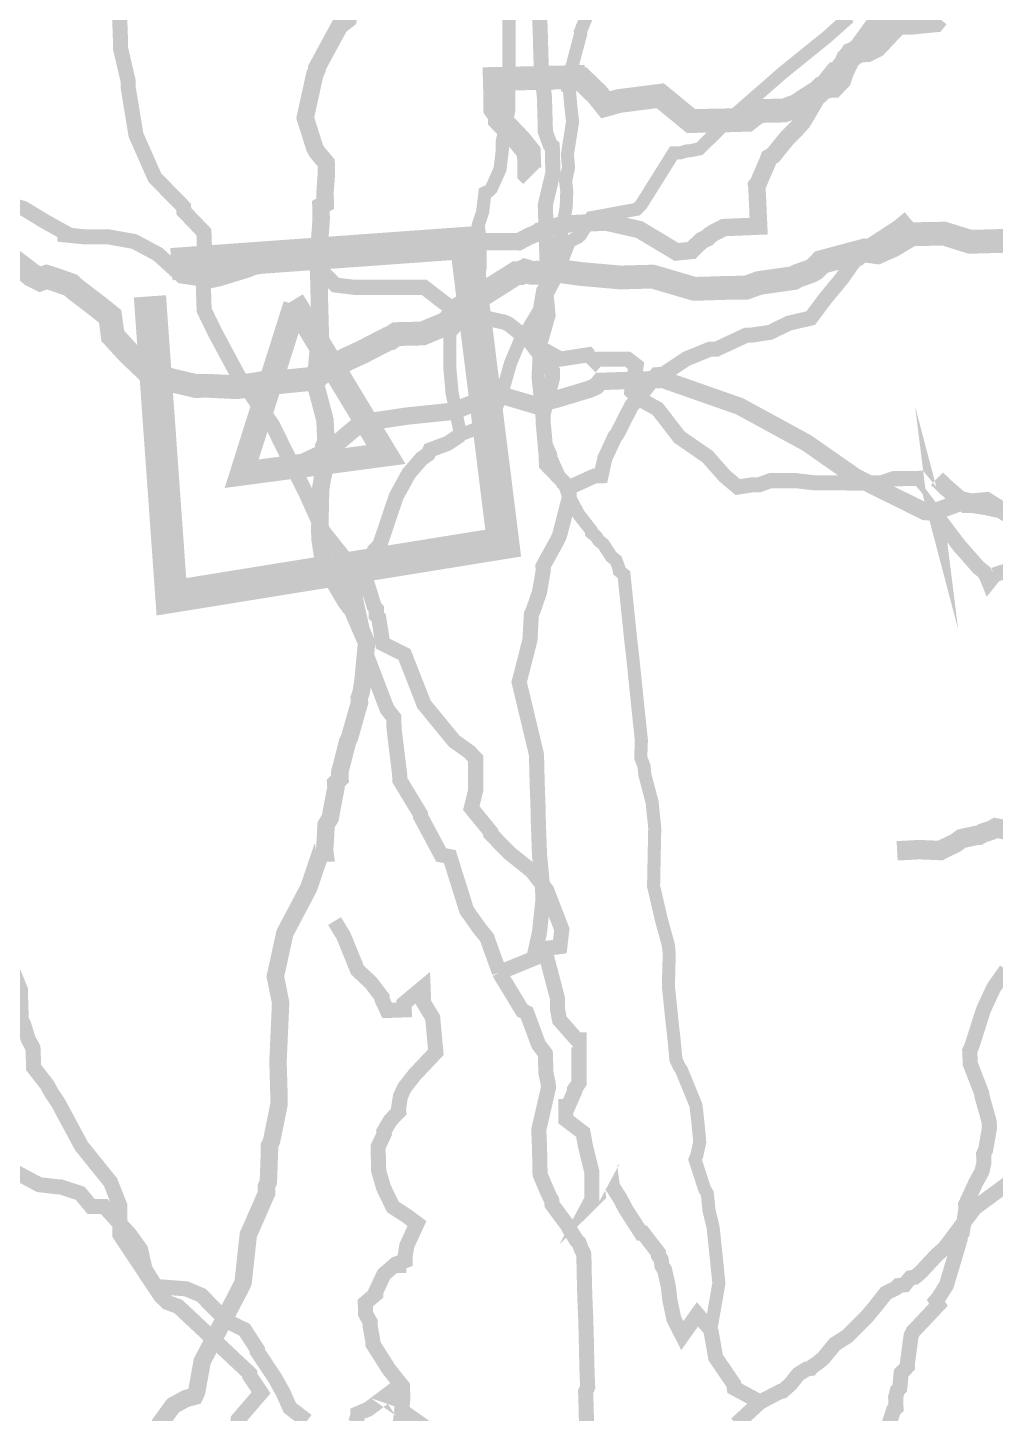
# Model space of a CAD drawing. Extents: x -2418 to 1398, y -3200 to 507.
# Drawn here: x -45.82 to -12.49, y -427.1 to -379.37 of the extents above; entities that cross this region are included whole.
import ezdxf

# ---------------------------------------------------------------- set-up
doc = ezdxf.new("R2010")
doc.units = 0

msp = doc.modelspace()

# ---------------------------------------------------------------- linework, layer by layer
at = {"color": 4}
for points, const_width in [([(-41.31, -427.52), (-40.81, -426.83), (-40.37, -426.59), (-40.07, -426.51), (-40, -426.36), (-39.81, -425.31), (-38.47, -422.74), (-38.4, -422.59), (-38.22, -420.94), (-38.15, -420.79), (-37.59, -419.51), (-37.6, -419.29), (-37.53, -419.13), (-37.49, -418.02), (-37.49, -417.87), (-37.42, -417.72), (-37.16, -416.44), (-37.16, -416.29), (-37.19, -415.25), (-37.2, -415.03), (-37.11, -413.01), (-37.11, -412.94), (-37.29, -412.05), (-36.96, -410.55), (-36.14, -409), (-36.14, -409), (-35.73, -407.79), (-35.58, -407.79), (-35.59, -407.71), (-35.54, -406.82), (-35.4, -406.59), (-35.33, -406.21), (-35.2, -405.54), (-35.21, -405.39), (-35.06, -405.24), (-35.07, -405.01), (-34.8, -403.96), (-34.73, -403.81), (-34.39, -402.61), (-34.4, -402.46), (-34.33, -402.24), (-34.27, -401.86), (-34.15, -400.59), (-34.16, -400.52), (-34.64, -399.41), (-34.71, -399.34), (-34.87, -399.12), (-35.26, -398.46), (-35.34, -398.39), (-35.34, -398.24), (-35.5, -397.87), (-35.66, -397.58), (-35.75, -396.99), (-35.76, -396.69), (-35.73, -395.27), (-35.67, -394.9), (-35.6, -394.6), (-35.61, -394.15), (-35.62, -393.78), (-35.55, -393.63), (-35.56, -393.33), (-35.58, -392.88), (-35.91, -391.63), (-35.91, -391.55), (-35.8, -390.36), (-35.73, -390.13), (-35.74, -389.91), (-35.78, -388.49), (-35.78, -388.35), (-35.82, -387.23), (-35.82, -387.08), (-35.75, -386.93), (-35.76, -386.63), (-35.71, -385.96), (-35.72, -385.51), (-35.57, -385.43), (-35.58, -385.06), (-35.53, -384.39), (-35.53, -384.31), (-35.54, -384.02), (-35.85, -383.65), (-35.93, -383.51), (-36.26, -382.47), (-35.93, -380.97), (-35.86, -380.82), (-35.86, -380.75), (-35.08, -379.31), (-34.79, -379.08), (-34.74, -378.26)], 0.6), ([(-27.18, -395.21), (-27.95, -394.41), (-27.96, -394.11), (-28.06, -393), (-28.07, -392.7), (-27.74, -391.42), (-27.74, -391.2), (-28.52, -390.18), (-28.17, -389.35), (-28.18, -389.2), (-28.05, -388.45), (-27.98, -388.38), (-27.92, -387.78), (-27.92, -387.63), (-27.95, -386.81), (-27.98, -385.77), (-27.99, -385.47), (-27.72, -384.34), (-27.73, -384.27), (-27.75, -383.45), (-27.83, -383.38), (-27.91, -383.16), (-27.99, -382.94), (-27.99, -382.79), (-28.01, -382.12), (-28.02, -381.75), (-28.12, -380.85), (-28.14, -380.41), (-28.16, -379.66), (-28.17, -379.37), (-28.19, -378.77)], 0.52), ([(-29.57, -411.91), (-29.92, -410.94), (-30, -410.71), (-30.24, -410.42), (-30.7, -409.77), (-30.7, -409.77), (-31.28, -407.92), (-31.58, -407.86), (-31.66, -407.71), (-32.29, -406.53), (-32.29, -406.46), (-33, -405.29), (-33.01, -405.07), (-33.2, -403.51), (-33.21, -403.13), (-33.44, -402.84), (-34.17, -400.93), (-34.18, -400.63), (-34.52, -399.08), (-34.54, -398.7), (-34.85, -398.04), (-34.71, -397.89), (-35.64, -396.72), (-35.64, -396.72), (-36.2, -395.47), (-37.39, -393.05), (-38.56, -391.37), (-39.35, -389.9), (-39.35, -389.9), (-39.74, -389.1), (-39.75, -388.87), (-39.78, -387.9), (-39.71, -387.83), (-39.71, -387.6), (-39.73, -387.01), (-39.75, -386.41), (-40.44, -385.69), (-40.45, -385.54), (-41.44, -384.53), (-41.44, -384.53), (-42.09, -383.06), (-42.36, -381.42), (-42.36, -381.2), (-42.62, -380.09), (-42.62, -379.94), (-42.65, -379.05)], 0.52), ([(-27.18, -395.21), (-26.3, -394.81), (-26.07, -394.8), (-25.94, -394.2), (-25.94, -394.2), (-25.59, -393.45), (-25.52, -393.37), (-25.02, -392.39), (-24.81, -392.16), (-24.16, -391.32), (-23.94, -391.31), (-23.13, -390.77), (-23.13, -390.77), (-22.32, -390.44), (-22.1, -390.44), (-21.07, -389.96), (-20.92, -389.96), (-20.25, -389.86), (-20.25, -389.86), (-19.59, -389.54), (-19.59, -389.54), (-18.85, -389.37), (-18.85, -389.37), (-18.34, -388.69), (-17.77, -388), (-17.77, -388), (-17.34, -387.39), (-17.19, -387.31), (-16.76, -386.85), (-16.76, -386.85), (-15.81, -386.23), (-15.44, -385.92), (-15.44, -385.92)], 0.52), ([(-29.57, -411.91), (-28.39, -411.43), (-28.39, -411.43), (-28.19, -410.53), (-28.07, -409.41), (-28.09, -408.89), (-28.19, -407.85), (-28.2, -407.55), (-28.23, -406.73), (-28.24, -406.21), (-28.27, -405.39), (-28.27, -405.39), (-28.29, -404.57), (-28.29, -404.42), (-28.89, -401.91), (-28.52, -400.46), (-28.52, -400.46), (-28.47, -399.57), (-28.4, -399.42), (-28.19, -398.81), (-28.19, -398.81), (-28.06, -398.06), (-28.07, -397.92), (-27.57, -397.01), (-27.5, -396.86), (-27.17, -395.58), (-27.17, -395.58), (-27.18, -395.21), (-27.18, -395.21)], 0.52), ([(-34.52, -427.41), (-34.45, -427.18), (-34.45, -427.11), (-34.08, -426.95), (-34.08, -426.95), (-33.35, -426.4), (-33.35, -426.4), (-32.96, -426.99), (-32.96, -426.99), (-32.35, -427.42), (-32.35, -427.42), (-32.96, -427.21), (-32.96, -427.21), (-32.9, -426.61), (-32.91, -426.17), (-33.38, -425.58), (-33.38, -425.58), (-33.93, -424.71), (-33.93, -424.63), (-34.02, -424.11), (-34.02, -423.96), (-34.1, -423.82), (-34.18, -423.67), (-34.19, -423.3), (-34.19, -423.3), (-34.19, -423.3), (-33.83, -422.99), (-33.83, -422.91), (-33.55, -422.31), (-33.19, -422), (-33.04, -422), (-33.04, -421.92), (-32.82, -421.84), (-32.82, -421.69), (-32.76, -421.32), (-32.76, -421.32), (-32.48, -420.71), (-32.41, -420.56), (-32.79, -420.28), (-33.24, -419.99), (-33.56, -419.33), (-33.56, -419.33), (-33.73, -418.74), (-33.73, -418.74), (-33.75, -417.92), (-33.75, -417.92), (-33.54, -417.47), (-33.55, -417.39), (-33.33, -417.01), (-33.04, -416.71), (-33.05, -416.63), (-32.98, -416.18), (-32.98, -416.18), (-32.84, -415.88), (-32.84, -415.88), (-32.48, -415.42), (-32.48, -415.42), (-31.76, -414.66), (-31.76, -414.66), (-31.87, -413.47), (-31.87, -413.47), (-32.18, -412.96), (-32.2, -412.43), (-32.86, -412.98), (-32.85, -413.2), (-33.44, -413.22), (-33.61, -412.85), (-33.61, -412.77), (-34, -412.26), (-34, -412.26), (-34.46, -411.83), (-34.46, -411.83), (-34.94, -410.65), (-34.94, -410.65), (-35.25, -410.14), (-35.25, -410.14)], 0.52), ([(-38.75, -428.8), (-38.57, -427.31), (-37.78, -426.39), (-38.17, -425.81), (-38.17, -425.73), (-39.48, -424.5), (-39.48, -424.5), (-40.63, -423.42), (-41.01, -423.28), (-41.24, -423.06), (-42.64, -420.95), (-42.65, -419.94), (-42.97, -419.13), (-42.97, -419.13), (-43.97, -417.89), (-44.76, -416.42), (-45, -416.06), (-45.16, -415.77), (-45.62, -415.18), (-45.62, -415.03), (-45.64, -414.51), (-45.8, -414.22), (-45.96, -413.7), (-46.04, -413.56), (-46.06, -413.03), (-46.07, -412.66), (-46.07, -412.51), (-46.31, -411.92)], 0.52), ([(-26.57, -427.47), (-26.58, -427.02), (-26.6, -426.35), (-26.53, -426.2), (-26.55, -425.75), (-26.57, -424.94), (-26.58, -424.41), (-26.6, -423.74), (-26.62, -423.3), (-26.64, -422.7), (-26.64, -422.7), (-26.66, -421.73), (-26.67, -421.59), (-26.75, -421.44), (-26.83, -421.22), (-26.91, -421.15), (-27.14, -420.78), (-27.22, -420.63), (-27.76, -419.9), (-27.77, -419.76), (-27.85, -419.61), (-27.92, -419.46), (-28.17, -418.87), (-28.19, -417.91), (-28.21, -417.46), (-28.21, -417.31), (-27.88, -415.88), (-27.89, -415.74), (-27.97, -415.37), (-27.97, -415.29), (-27.99, -414.7), (-28.22, -414.4), (-28.63, -413.3), (-28.78, -413.23), (-29.49, -412.06), (-29.57, -411.91)], 0.52), ([(-16.26, -427.81), (-15.99, -426.98), (-15.91, -426.91), (-15.92, -426.54), (-15.86, -426.31), (-15.78, -426.23), (-15.73, -425.71), (-15.65, -425.63), (-15.51, -425.48), (-15.51, -425.33), (-15.39, -424.43), (-15.32, -424.28), (-15.25, -424.21), (-14.45, -423.36), (-14.53, -423.22), (-14.46, -423.14), (-14.17, -422.68), (-14.17, -422.68), (-13.7, -421.1), (-13.7, -420.96), (-13.63, -420.88), (-13.5, -420.06), (-13.51, -419.91), (-13.44, -419.76), (-13.16, -419.15), (-12.95, -418.77), (-12.88, -418.47), (-12.89, -418.17), (-12.82, -418.02), (-12.69, -417.27), (-12.7, -417.05), (-12.95, -416.16), (-12.95, -416.09), (-13.35, -415.06), (-13.37, -414.61), (-13.3, -414.46), (-12.89, -413.18), (-12.54, -412.43), (-12.11, -411.82)], 0.52)]:
    msp.add_lwpolyline(points, dxfattribs=dict(at, const_width=const_width))
at = {"color": 90}
for points, const_width in [([(-30.91, -393.39), (-31.21, -391.9), (-31.21, -391.83), (-31.28, -391.08), (-31.28, -390.79), (-31.28, -390.27), (-31.28, -389.89), (-30.45, -388.93), (-30.45, -388.93), (-30.23, -387.59), (-30.23, -387.59), (-30.23, -386.69), (-30.23, -386.69), (-30.3, -386.17), (-30.15, -385.72), (-30.15, -385.72), (-30.07, -385.05), (-29.92, -384.98), (-29.85, -384.91), (-29.55, -384.24), (-29.55, -384.24), (-29.47, -383.57), (-29.47, -383.27), (-29.25, -382.23), (-29.25, -382.15), (-29.24, -380.96), (-29.24, -380.51), (-29.24, -379.84), (-29.24, -379.47), (-29.24, -378.35)], 0.45), ([(-26.36, -378.48), (-26.78, -379.5), (-26.77, -379.57), (-27.2, -381.19), (-27.15, -381.63), (-27.11, -382.08), (-27.05, -382.6), (-27.23, -383.74), (-27.19, -384.18), (-27.29, -384.64), (-27.25, -385.01), (-27.27, -385.54), (-27.46, -386.61), (-27.59, -386.84), (-27.94, -387.78), (-28, -387.94), (-27.91, -388.75), (-27.86, -389.27), (-28.19, -390.43), (-28.24, -391.4), (-28.1, -392.74), (-28.07, -392.96), (-28, -393.63), (-27.91, -393.84), (-27.81, -394.06), (-27.79, -394.2), (-27.4, -395.06), (-27.32, -395.13), (-27.22, -395.42), (-26.84, -396.13), (-26.41, -396.68), (-26.4, -396.76), (-26.24, -396.89), (-26.15, -397.03), (-25.99, -397.16), (-25.72, -397.58), (-25.55, -397.72), (-25.45, -398), (-25.44, -398.08), (-25.28, -398.21), (-25.18, -399.17), (-25.05, -400.43), (-24.98, -401.03), (-24.79, -402.88), (-24.68, -403.91), (-24.7, -404.44), (-24.7, -404.52), (-24.59, -404.8), (-24.56, -405.1), (-24.31, -406.05), (-24.22, -406.94), (-24.26, -408.93), (-23.99, -410.1), (-23.99, -410.1), (-23.75, -410.97), (-23.72, -411.27), (-23.75, -412.39), (-23.71, -412.76), (-23.62, -413.65), (-23.56, -414.17), (-23.49, -414.91), (-23.39, -415.13), (-23.3, -415.27), (-22.8, -416.49), (-22.74, -417.01), (-22.69, -417.52), (-22.67, -417.75), (-22.72, -417.98), (-22.77, -418.21), (-22.83, -418.36), (-22.5, -419.38), (-22.41, -419.52), (-22.35, -420.11), (-22.21, -420.69), (-22.13, -421.44), (-22.07, -422.03), (-22.01, -422.62), (-22.29, -424.22)], 0.45), ([(-30.91, -393.39), (-29.85, -392.98), (-29.85, -392.91), (-29.48, -391.94), (-29.48, -391.94), (-29.18, -390.9), (-29.18, -390.9), (-28.8, -390), (-28.65, -389.85), (-28.21, -389.11), (-28.13, -388.96), (-27.53, -387.77), (-27.53, -387.7), (-27.16, -386.73), (-26.86, -386.58), (-26.78, -386.51), (-26.41, -385.91), (-26.41, -385.91), (-25.22, -385.69), (-24.84, -385.62), (-24.69, -385.47), (-23.57, -383.68), (-23.35, -383.68), (-23.12, -383.61), (-23.05, -383.61), (-22.68, -383.54), (-22.68, -383.54), (-21.7, -382.57), (-21.7, -382.57), (-19.84, -380.94), (-19.84, -380.94), (-18.27, -379.67), (-18.27, -379.67), (-17.52, -379)], 0.45), ([(-11.85, -397.99), (-12.51, -398.21), (-12.51, -398.21), (-12.71, -398.46), (-12.8, -398.24), (-12.89, -398.1), (-13.06, -397.97), (-13.73, -397.21), (-14.52, -396.17), (-14.52, -396.17), (-14.51, -396.25), (-14.51, -396.25), (-14.76, -395.3), (-15.1, -394.89), (-15.1, -394.89), (-15.77, -394.9), (-15.99, -394.9), (-16.44, -395.05), (-16.96, -395.05), (-17.11, -395.05), (-17.56, -395.05), (-17.78, -395.04), (-18.3, -395.04), (-18.45, -395.04), (-18.75, -395.04), (-18.75, -395.04), (-19.35, -394.97), (-19.8, -394.97), (-20.24, -394.97), (-20.62, -395.11), (-20.84, -395.11), (-21.36, -395.19), (-21.36, -395.19), (-21.81, -394.81), (-21.81, -394.81), (-22.4, -394.14), (-22.4, -394.14), (-23.37, -393.47), (-23.37, -393.47), (-24.12, -392.5), (-24.12, -392.5), (-24.79, -392.13), (-24.79, -392.13), (-25.01, -391.9), (-25.01, -391.9), (-24.86, -391.01), (-24.86, -391.01), (-25.16, -390.78), (-25.16, -390.78), (-25.53, -390.78), (-26.2, -390.78), (-26.27, -390.86), (-26.5, -390.63), (-26.5, -390.63), (-27.47, -390.78), (-27.47, -390.78), (-28.14, -390.41), (-28.14, -390.41), (-28.58, -390.11), (-28.58, -390.11), (-29.25, -389.58), (-29.4, -389.51), (-30.07, -389.36), (-30.07, -389.36), (-30.82, -389.36), (-30.82, -389.28), (-31.49, -388.83), (-31.49, -388.83), (-32.16, -388.31), (-32.16, -388.31), (-32.46, -388.31), (-32.46, -388.31), (-32.83, -388.31), (-32.83, -388.31), (-33.2, -388.31), (-33.58, -388.31), (-34.47, -388.31), (-34.55, -388.31), (-35.22, -388.23), (-35.44, -388.01), (-35.52, -387.93), (-36.11, -387.33), (-36.11, -387.33), (-36.48, -387.33), (-36.63, -387.33), (-36.93, -387.48), (-37.15, -387.48), (-37.38, -387.56), (-37.6, -387.55), (-38.05, -387.63), (-38.2, -387.7), (-39.17, -388), (-39.47, -388.07), (-40.51, -387.92), (-40.51, -387.92), (-41.33, -387.17), (-41.33, -387.17), (-42.15, -386.73), (-42.15, -386.73), (-43.04, -386.57), (-43.34, -386.57), (-43.86, -386.57), (-43.86, -386.57), (-44.54, -386.5), (-44.54, -386.42), (-45.21, -386.05), (-45.21, -386.05), (-45.95, -385.6), (-46.62, -385.38)], 0.52), ([(-22.29, -424.22), (-22.75, -423.69), (-22.75, -423.69), (-23.27, -424.42), (-23.27, -424.42), (-23.56, -423.85), (-23.56, -423.85), (-23.7, -423.19), (-23.75, -422.74), (-23.88, -422.16), (-23.97, -422.02), (-24, -421.8), (-24.09, -421.66), (-24.09, -421.58), (-24.09, -421.58), (-24.62, -420.89), (-24.69, -420.89), (-25.23, -420.05), (-25.23, -420.05), (-25.41, -419.7), (-25.68, -419.28), (-25.7, -419.13), (-26.47, -419.89), (-26.39, -419.74), (-26.39, -419.29), (-26.39, -418.77), (-26.61, -417.88), (-26.61, -417.88), (-26.69, -417.43), (-26.69, -417.43), (-27.28, -416.98), (-27.28, -416.53), (-27.21, -416.53), (-26.98, -416.01), (-26.98, -415.94), (-26.83, -415.72), (-26.83, -415.72), (-26.83, -414.97), (-26.83, -414.97), (-26.83, -414.52), (-26.83, -414.23), (-26.9, -414.23), (-27.5, -413.55), (-27.57, -413.18), (-27.57, -412.81), (-28.02, -411.09), (-27.49, -411.02), (-27.49, -411.02), (-27.42, -410.43), (-27.42, -410.43), (-27.94, -409.08), (-27.94, -409.08), (-28.46, -408.41), (-28.46, -408.41), (-29.2, -407.82), (-29.2, -407.82), (-29.87, -407.14), (-29.87, -407.07), (-30.54, -406.25), (-30.54, -406.25), (-30.39, -405.65), (-30.39, -405.5), (-30.39, -404.91), (-30.39, -404.54), (-30.61, -404.31), (-31.13, -403.94), (-31.5, -403.49), (-31.5, -403.49), (-32.17, -402.67), (-32.17, -402.67), (-32.84, -400.96), (-32.84, -400.96), (-33.59, -400.58), (-33.73, -399.69), (-33.81, -399.61), (-33.81, -399.39), (-33.88, -399.31), (-34.18, -398.35), (-34.18, -398.05), (-33.88, -397.38), (-33.8, -397.3), (-33.73, -397.3), (-33.13, -395.52), (-32.7, -394.73), (-32.7, -394.73), (-32.25, -394.21), (-32.03, -394.06), (-31.96, -393.91), (-31.36, -393.69), (-31.36, -393.69), (-30.91, -393.39), (-30.91, -393.39)], 0.52), ([(-36.2, -427.36), (-36.79, -426.91), (-36.79, -426.91), (-37.02, -426.39), (-37.02, -426.39), (-37.31, -425.87), (-37.31, -425.87), (-37.91, -424.97), (-37.91, -424.97), (-37.91, -424.97), (-37.91, -424.9), (-38.35, -424.22), (-38.35, -424.22), (-38.8, -424), (-38.8, -424), (-39.25, -423.63), (-39.25, -423.63), (-39.84, -423.03), (-39.84, -423.03), (-40.36, -422.81), (-40.36, -422.81), (-41.41, -422.73), (-41.78, -422.13), (-41.78, -422.13), (-41.93, -421.46), (-41.93, -421.46), (-42.3, -420.94), (-42.3, -420.94), (-43.19, -419.97), (-43.19, -419.97), (-43.64, -419.97), (-43.64, -419.97), (-44.01, -419.52), (-44.68, -419.3), (-44.76, -419.3), (-45.43, -419.22), (-46.4, -418.7)], 0.52), ([(-20.59, -426.71), (-19.88, -426.34), (-19.81, -426.33), (-19.53, -426.08), (-19.4, -425.91), (-19.27, -425.75), (-18.98, -425.57), (-18.84, -425.55), (-18.77, -425.47), (-18.63, -425.38), (-18.42, -425.21), (-18.02, -424.72), (-17.88, -424.63), (-17.74, -424.54), (-17.6, -424.45), (-16.92, -423.78), (-16.79, -423.62), (-16.72, -423.54), (-16.52, -423.29), (-16.26, -422.96), (-15.9, -422.78), (-15.83, -422.7), (-15.61, -422.67), (-15.48, -422.51), (-15.41, -422.43), (-15.26, -422.41), (-15.06, -422.24), (-14.52, -421.66), (-14.24, -421.41), (-14.05, -421.16), (-13.26, -420.11), (-13.19, -420.02), (-12.01, -419.15)], 0.52), ([(-22.29, -424.22), (-22.29, -424.22), (-22.12, -425.18), (-22.12, -425.18), (-21.5, -426.09), (-21.48, -426.23), (-20.59, -426.71)], 0.52), ([(-20.59, -426.71), (-21.41, -427.47)], 0.52)]:
    msp.add_lwpolyline(points, dxfattribs=dict(at, const_width=const_width))
at = {"color": 10}
for points, const_width in [([(-15.15, -378.76), (-15.44, -379.07), (-15.74, -379.07), (-16.61, -379.99), (-16.91, -380.14), (-17.2, -380.15), (-17.2, -380.15), (-17.42, -380.3), (-17.57, -380.45), (-17.64, -380.61), (-17.78, -380.91), (-17.85, -381.13), (-18.07, -381.36), (-18.15, -381.36), (-18.44, -381.44), (-18.59, -381.59), (-18.74, -381.67), (-19.33, -382.06), (-19.55, -382.14), (-19.77, -382.22), (-19.84, -382.22), (-20.52, -382.23), (-20.74, -382.31), (-21.03, -382.54), (-21.18, -382.54), (-21.85, -382.56), (-22.97, -382.58), (-24.03, -381.71), (-25.45, -381.89), (-25.91, -382.02), (-25.91, -382.02), (-25.91, -382.02), (-25.91, -382.02), (-26.21, -381.65), (-26.21, -381.65), (-26.74, -381.14), (-26.74, -381.14), (-27.04, -381.15), (-27.04, -381.07), (-28.39, -381.1), (-28.39, -381.1), (-29.21, -381.12), (-29.21, -381.12), (-29.73, -381.13), (-29.73, -381.13), (-29.72, -381.5), (-29.71, -382.17), (-29.55, -382.39), (-29.55, -382.54), (-28.86, -383.27), (-28.86, -383.27), (-28.56, -383.64), (-28.55, -383.86), (-28.54, -384.16), (-28.54, -384.38), (-28.46, -384.46)], 0.82), ([(-14.4, -379.06), (-14.53, -379.22), (-15.34, -379.3), (-15.34, -379.3), (-16.02, -379.3), (-16.02, -379.3), (-16.63, -379.21), (-16.63, -379.21), (-16.63, -379.21), (-16.63, -379.21), (-17.22, -380.02), (-17.29, -380.1), (-17.5, -380.19), (-17.7, -380.51), (-17.83, -380.68), (-17.96, -380.84), (-18.04, -380.85), (-18.3, -381.17), (-18.43, -381.41), (-18.94, -382.29), (-19.13, -382.61), (-19.2, -382.69), (-19.27, -382.77), (-19.67, -383.18), (-19.94, -383.51), (-20.14, -383.76), (-20.28, -383.84), (-20.34, -384), (-20.58, -384.55), (-20.64, -384.7), (-20.71, -384.79), (-20.7, -384.86), (-20.64, -386.2), (-20.64, -386.2), (-21.84, -386.25), (-22.19, -386.43), (-22.33, -386.52), (-22.4, -386.6), (-22.61, -386.7), (-22.96, -387.04), (-23.18, -387.06), (-23.47, -387.09), (-24.75, -386.32), (-24.75, -386.32), (-25.9, -386.06), (-25.9, -386.06), (-27.32, -386.13), (-27.32, -386.13), (-28.19, -386.37), (-28.26, -386.45), (-28.34, -386.46), (-28.55, -386.55), (-28.91, -386.74), (-30.26, -386.73), (-30.26, -386.73)], 0.6), ([(-10.37, -386.6), (-12.23, -386.71), (-12.6, -386.72), (-13.35, -386.74), (-14.25, -386.46), (-15.37, -386.48), (-15.51, -386.56), (-16.03, -386.87), (-16.55, -387.1), (-16.99, -387.04), (-18.48, -387.44), (-18.7, -387.67), (-18.84, -387.75), (-19.29, -387.91), (-19.44, -387.99), (-20.63, -388.16), (-21.07, -388.32), (-21.29, -388.32), (-21.82, -388.33), (-22.41, -388.35), (-22.86, -388.36), (-24.29, -387.94), (-25.4, -387.97), (-25.4, -387.97), (-26.75, -387.85), (-27.72, -387.72), (-27.94, -387.8), (-28.09, -387.8), (-28.46, -387.81), (-28.69, -387.74), (-28.84, -387.82), (-28.99, -387.82), (-30.46, -388.75), (-30.97, -389.05), (-31.34, -389.51), (-31.48, -389.59), (-32.22, -389.9), (-33.12, -389.92), (-33.34, -390.07), (-33.41, -390.08), (-34.3, -390.54), (-34.82, -390.78), (-35.11, -390.93), (-35.48, -391.16), (-35.85, -391.32), (-35.92, -391.47), (-36.22, -391.48), (-36.22, -391.48), (-37.11, -391.57), (-37.33, -391.58), (-37.56, -391.58), (-38.6, -391.75), (-38.6, -391.75), (-39.64, -391.7), (-40.02, -391.71), (-40.92, -391.5), (-40.92, -391.5), (-41.74, -391.15), (-42.35, -390.57), (-42.89, -389.98), (-42.98, -389.31), (-42.98, -389.31), (-43.43, -388.95), (-44.19, -388.37), (-44.34, -388.23), (-44.94, -388.02), (-45.17, -387.95), (-45.39, -388.03), (-45.69, -387.88), (-45.77, -387.81), (-45.77, -387.81), (-45.77, -387.81), (-46.53, -387.23)], 0.82), ([(-12.07, -396.11), (-12.79, -395.66), (-13.31, -395.71), (-13.54, -395.66), (-14.4, -395.98), (-14.54, -396.06), (-14.92, -396.03), (-17.29, -394.85), (-18.98, -393.67), (-18.98, -393.67), (-21.29, -392.41), (-23.77, -391.54), (-23.93, -391.48), (-26.1, -391.55), (-26.23, -391.71), (-26.44, -391.81), (-27.53, -392.14), (-27.97, -392.26), (-28.34, -392.37), (-29.65, -391.98), (-29.94, -392.09), (-31.16, -392.58), (-31.16, -392.58), (-32.72, -392.74), (-34.34, -392.98), (-35.45, -393.92), (-36.34, -394.34), (-36.34, -394.34)], 0.6), ([(-11.88, -396.06), (-12.85, -395.85), (-13.3, -395.78), (-13.52, -395.78), (-14.2, -395.19), (-14.2, -395.19), (-14.5, -394.9), (-14.5, -394.9)], 0.6)]:
    msp.add_lwpolyline(points, dxfattribs=dict(at, const_width=const_width))
at = {"color": 7, "const_width": 1.11}
msp.add_lwpolyline([(-41.61, -388.62), (-40.87, -398.97), (-29.44, -397.12), (-30.73, -386.78), (-40.87, -387.51)], dxfattribs=at)
at = {"color": 1, "const_width": 0.82}
msp.add_lwpolyline([(-36.61, -388.91), (-38.45, -394.73), (-33.48, -394.07), (-36.69, -388.76)], dxfattribs=at)
at = {"color": 5, "const_width": 0.67}
msp.add_lwpolyline([(-11.88, -407.05), (-12.48, -406.93), (-12.62, -407.01), (-12.92, -407.11), (-13.06, -407.19), (-13.14, -407.19), (-13.65, -407.3), (-13.87, -407.46), (-14.23, -407.63), (-14.38, -407.71), (-15.13, -407.68), (-15.28, -407.69), (-15.87, -407.72), (-15.87, -407.72)], dxfattribs=at)

doc.saveas('drawing.dxf')
